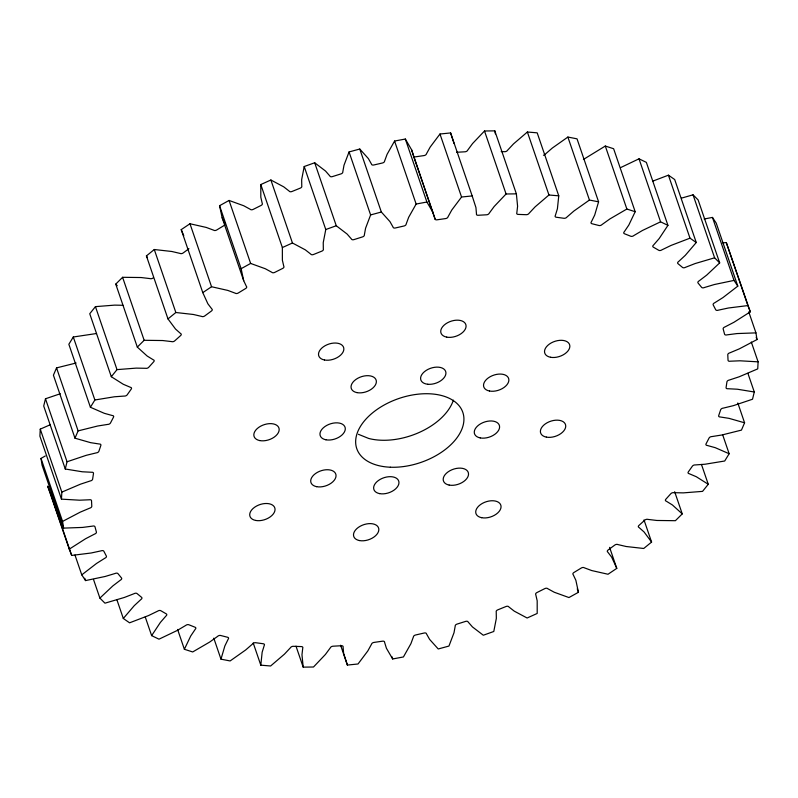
<?xml version="1.0" encoding="UTF-8"?>
<svg xmlns="http://www.w3.org/2000/svg" width="798" height="798" viewBox="0 0 798 798"><rect width="100%" height="100%" fill="white"/><g stroke="black" fill="none" stroke-linecap="round" stroke-linejoin="round"><path stroke-width="1.2" d="M609.592 547.368L616.784 568.366L608.026 574.251L591.757 570.57L584.296 567.797A2.264 1.367 -18.9 0 0 581.273 568.016L573.922 572.495A2.264 1.367 -18.9 0 0 573.163 574.59L575.857 580.266L578.44 592.296L568.934 597.552L554.231 592.236L547.707 588.675A2.264 1.367 -18.9 0 0 544.795 588.615L536.924 592.565A2.264 1.367 -18.9 0 0 535.777 594.66L537.184 600.784L537.204 613.453L527.119 618.001L514.241 611.138L508.765 606.849A2.264 1.367 -18.9 0 0 506.012 606.51L497.743 609.862A2.264 1.367 -18.9 0 0 496.236 611.916L496.336 618.38L493.792 631.477L483.309 635.238L472.466 626.949L468.137 622.001A2.264 1.367 -18.9 0 0 465.593 621.403L457.064 624.086A2.264 1.367 -18.9 0 0 455.209 626.071L454.002 632.754L448.945 646.061L438.232 648.974L429.613 639.388L426.501 633.881A2.264 1.367 -18.9 0 0 424.207 633.014L415.568 634.999A2.264 1.367 -18.9 0 0 413.414 636.884L410.91 643.677L403.429 656.954L392.666 658.968L386.422 648.265L384.576 642.28A2.264 1.367 -18.9 0 0 382.581 641.173L373.973 642.42A2.264 1.367 -18.9 0 0 371.549 644.166L367.798 650.959L358.023 663.986L347.389 665.063L343.629 653.412L343.09 647.048A2.264 1.367 -18.9 0 0 341.414 645.722L332.995 646.21A2.264 1.367 -18.9 0 0 330.342 647.786L325.414 654.46L313.494 667.008L303.19 667.138L301.973 654.739L302.741 648.116A2.264 1.367 -18.9 0 0 301.415 646.589L293.335 646.3A2.264 1.367 -18.9 0 0 290.492 647.687L284.467 654.131L270.622 665.991L260.806 665.163L262.153 652.235L264.228 645.462A2.264 1.367 -18.9 0 0 263.28 643.757L255.659 642.709A2.264 1.367 -18.9 0 0 252.687 643.876L245.664 649.971L230.123 660.944L220.976 659.168L213.794 638.171M501.204 151.57L504.665 151.7A2.264 1.367 -18.9 0 0 507.508 150.313L513.533 143.869L527.378 132.009L537.194 132.837L558.76 195.829L557.413 208.757L555.338 215.53A2.264 1.367 -18.9 0 0 556.286 217.236L563.907 218.283A2.264 1.367 -18.9 0 0 566.889 217.116L573.902 211.021L589.443 200.049L598.59 201.824L594.7 215.061L591.368 221.864A2.264 1.367 -18.9 0 0 591.926 223.719L598.939 225.505A2.264 1.367 -18.9 0 0 602.001 224.577L609.901 218.931L626.869 209.036L635.188 211.719L628.824 225.046L624.285 231.769A2.264 1.367 -18.9 0 0 624.435 233.734L630.739 236.238A2.264 1.367 -18.9 0 0 633.831 235.56L642.47 230.462L660.574 221.824L667.926 225.365L659.198 238.542L653.532 245.066A2.264 1.367 -18.9 0 0 653.283 247.121L658.759 250.293A2.264 1.367 -18.9 0 0 661.831 249.884L671.058 245.425L689.991 238.173L696.255 242.522L685.312 255.33L678.609 261.545A2.264 1.367 -18.9 0 0 677.961 263.639L682.519 267.43A2.264 1.367 -18.9 0 0 685.522 267.3L695.178 263.539L714.609 257.814L719.676 262.891L706.709 275.111L699.088 280.916A2.264 1.367 -18.9 0 0 698.05 283.011L701.612 287.36A2.264 1.367 -18.9 0 0 704.484 287.499L714.41 284.517L734.02 280.407L737.801 286.133L723.018 297.544L714.619 302.841A2.264 1.367 -18.9 0 0 713.203 304.916L715.706 309.744A2.264 1.367 -18.9 0 0 718.409 310.153L728.434 307.998L747.876 305.574L750.31 311.848L733.97 322.262L724.933 326.951A2.264 1.367 -18.9 0 0 723.168 328.966L724.574 334.182A2.264 1.367 -18.9 0 0 727.048 334.861L737.003 333.564L755.945 332.876L756.993 339.579L739.377 348.836L729.851 352.836A2.264 1.367 -18.9 0 0 727.776 354.751L728.045 360.277A2.264 1.367 -18.9 0 0 730.27 361.205L739.975 360.796L758.1 361.843L757.741 368.876L739.148 376.796L729.292 380.048A2.264 1.367 -18.9 0 0 726.938 381.833L726.08 387.569A2.264 1.367 -18.9 0 0 727.995 388.736L737.302 389.215L754.29 391.988L752.524 399.229L733.282 405.683L723.267 408.117A2.264 1.367 -18.9 0 0 720.674 409.743L718.699 415.598A2.264 1.367 -18.9 0 0 720.285 416.985L729.013 418.351L744.584 422.8L741.452 430.112L721.881 434.99L711.886 436.576A2.264 1.367 -18.9 0 0 709.093 438.012L706.04 443.878A2.264 1.367 -18.9 0 0 707.257 445.464L715.267 447.688L729.153 453.733L724.704 461.005L705.133 464.217L695.327 464.935A2.264 1.367 -18.9 0 0 692.385 466.162L688.305 471.937A2.264 1.367 -18.9 0 0 689.143 473.683L696.305 476.725L708.255 484.276L702.559 491.369L683.337 492.875L673.891 492.695A2.264 1.367 -18.9 0 0 670.839 493.693L665.801 499.279A2.264 1.367 -18.9 0 0 666.25 501.164L672.425 504.974L682.25 513.892L675.407 520.695L656.864 520.466L647.926 519.398A2.264 1.367 -18.9 0 0 644.834 520.136L638.919 525.453A2.264 1.367 -18.9 0 0 638.969 527.438L644.056 531.957L651.587 542.081L643.717 548.485L626.161 546.51L617.891 544.575A2.264 1.367 -18.9 0 0 614.809 545.054L608.116 549.992A2.264 1.367 -18.9 0 0 607.757 552.056L611.687 557.194L616.784 568.366M50.214 424.765L40.259 429.125L39.9 436.157L61.466 499.149L79.591 500.196L89.296 499.787A2.264 1.367 -18.9 0 1 91.521 500.715L91.79 506.241A2.264 1.367 -18.9 0 1 89.715 508.156L80.189 512.166L62.573 521.413L63.621 528.116L82.563 527.428L92.518 526.131A2.264 1.367 -18.9 0 1 94.992 526.81L96.398 532.027A2.264 1.367 -18.9 0 1 94.633 534.042L85.595 538.73L69.256 549.154L71.69 555.418L91.132 553.004L101.156 550.839A2.264 1.367 -18.9 0 1 103.86 551.258L106.363 556.076A2.264 1.367 -18.9 0 1 104.947 558.151L96.548 563.448L81.765 574.859L85.546 580.585L105.156 576.475L115.082 573.493A2.264 1.367 -18.9 0 1 117.954 573.632L121.515 577.981A2.264 1.367 -18.9 0 1 120.478 580.076L112.867 585.882L99.89 598.101L104.957 603.178L124.388 597.453L134.054 593.692A2.264 1.367 -18.9 0 1 137.047 593.562L141.605 597.353A2.264 1.367 -18.9 0 1 140.957 599.448L134.254 605.672L123.311 618.47L129.575 622.819L148.508 615.577L157.735 611.108A2.264 1.367 -18.9 0 1 160.807 610.699L166.283 613.881A2.264 1.367 -18.9 0 1 166.034 615.926L160.368 622.45L151.64 635.627L158.992 639.178L177.096 630.53L185.734 625.433A2.264 1.367 -18.9 0 1 188.827 624.754L195.131 627.258A2.264 1.367 -18.9 0 1 195.281 629.223L190.742 635.956L184.378 649.273L192.697 651.956L209.665 642.061L217.565 636.415A2.264 1.367 -18.9 0 1 220.627 635.487L227.649 637.283A2.264 1.367 -18.9 0 1 228.198 639.128L224.866 645.941L220.976 659.168M61.466 499.149L61.835 492.117L40.259 429.125M558.76 195.829L548.954 195.001L535.099 206.872L529.074 213.305A2.264 1.367 -18.9 0 1 526.231 214.692L518.151 214.403A2.264 1.367 -18.9 0 1 516.825 212.876L517.593 206.253L516.376 193.854L506.072 193.984L494.152 206.532L489.224 213.206A2.264 1.367 -18.9 0 1 486.571 214.792L478.152 215.27A2.264 1.367 -18.9 0 1 476.476 213.944L475.937 207.58L472.177 195.929L461.553 197.016L451.768 210.044L448.017 216.827A2.264 1.367 -18.9 0 1 445.593 218.582L436.995 219.819A2.264 1.367 -18.9 0 1 434.99 218.712L411.578 149.735L405.334 139.032L394.571 141.047L387.09 154.323L384.586 161.116A2.264 1.367 -18.9 0 1 382.432 163.001L373.793 164.987A2.264 1.367 -18.9 0 1 371.499 164.119L368.387 158.612L359.768 149.027L349.055 151.939L343.998 165.246L342.791 171.929A2.264 1.367 -18.9 0 1 340.936 173.914L332.407 176.597A2.264 1.367 -18.9 0 1 329.863 175.999L325.534 171.051L314.691 162.762L304.208 166.523L301.664 179.62L301.764 186.084A2.264 1.367 -18.9 0 1 300.257 188.138L291.988 191.49A2.264 1.367 -18.9 0 1 289.235 191.151L283.759 186.862L270.881 179.999L260.796 184.547L260.816 197.216L262.223 203.34A2.264 1.367 -18.9 0 1 261.076 205.435L253.205 209.385A2.264 1.367 -18.9 0 1 250.293 209.325L243.769 205.764L229.066 200.448L219.56 205.704L222.143 217.734L243.709 280.726L246.402 286.402A2.264 1.367 -18.9 0 1 245.644 288.507L238.303 292.986A2.264 1.367 -18.9 0 1 235.27 293.195L227.819 290.422L211.55 286.741L202.782 292.627L207.879 303.799L211.809 308.936A2.264 1.367 -18.9 0 1 211.45 311.001L204.757 315.938A2.264 1.367 -18.9 0 1 201.675 316.417L193.405 314.482L175.849 312.507L167.979 318.911L175.51 329.035L180.607 333.554A2.264 1.367 -18.9 0 1 180.647 335.549L174.732 340.856A2.264 1.367 -18.9 0 1 171.64 341.594L162.702 340.537L144.159 340.297L137.316 347.1L147.141 356.018L153.316 359.828A2.264 1.367 -18.9 0 1 153.765 361.713L148.727 367.299A2.264 1.367 -18.9 0 1 145.685 368.297L136.229 368.117L117.007 369.624L111.311 376.716L123.271 384.267L130.423 387.309A2.264 1.367 -18.9 0 1 131.261 389.055L127.181 394.83A2.264 1.367 -18.9 0 1 124.239 396.067L114.433 396.776L94.872 399.988L90.413 407.259L104.299 413.314L112.309 415.529A2.264 1.367 -18.9 0 1 113.535 417.115L110.483 422.98A2.264 1.367 -18.9 0 1 107.68 424.416L97.685 426.002L78.114 430.88L74.982 438.192L90.553 442.651L99.281 444.007A2.264 1.367 -18.9 0 1 100.867 445.394L98.892 451.249A2.264 1.367 -18.9 0 1 96.299 452.875L86.284 455.309L67.042 461.763L65.276 469.005L82.274 471.778L91.57 472.256A2.264 1.367 -18.9 0 1 93.486 473.423L92.628 479.159A2.264 1.367 -18.9 0 1 90.274 480.945L80.418 484.196L61.835 492.117M260.796 184.547L282.362 247.55L282.382 260.218L283.789 266.333A2.264 1.367 -18.9 0 1 282.642 268.437L274.771 272.377A2.264 1.367 -18.9 0 1 271.859 272.317L265.335 268.756L250.632 263.44L241.126 268.697L243.709 280.726M60.259 393.763L45.476 398.771L43.71 406.012L65.276 469.005M304.208 166.523L325.774 229.525L323.24 242.622L323.33 249.076A2.264 1.367 -18.9 0 1 321.823 251.141L313.554 254.482A2.264 1.367 -18.9 0 1 310.801 254.143L305.325 249.854L292.447 242.991L270.881 179.999M76.119 363.01L56.548 367.888L53.416 375.2L74.982 438.192M349.055 151.939L370.621 214.931L365.574 228.238L364.357 234.921A2.264 1.367 -18.9 0 1 362.511 236.906L353.983 239.6A2.264 1.367 -18.9 0 1 351.429 238.991L347.11 234.053L336.267 225.754L314.691 162.762M96.538 333.514L73.296 336.995L68.847 344.267L90.413 407.259M433.144 212.727L426.9 202.024L416.137 204.039L408.656 217.315L406.162 224.108A2.264 1.367 -18.9 0 1 403.997 225.994L395.359 227.979A2.264 1.367 -18.9 0 1 393.065 227.111L389.953 221.605L381.344 212.019L359.768 149.027M122.932 305.285L114.663 305.125L95.441 306.632L89.745 313.724L111.311 376.716M454.052 143.49L450.611 132.937L439.977 134.014L430.202 147.041L426.451 153.834A2.264 1.367 -18.9 0 1 424.027 155.58L415.419 156.827A2.264 1.367 -18.9 0 1 413.424 155.72L411.578 149.735M137.316 347.1L115.75 284.108L122.593 277.305L141.136 277.534L150.074 278.602A2.264 1.367 -18.9 0 0 153.166 277.864M516.376 193.854L494.81 130.862L484.506 130.992L472.586 143.54L467.658 150.214A2.264 1.367 -18.9 0 1 465.005 151.79L456.586 152.278M167.979 318.911L146.413 255.919L154.283 249.515L171.839 251.49L180.109 253.425A2.264 1.367 -18.9 0 0 183.191 252.946L188.927 248.717M583.398 159.47L605.303 146.044L613.622 148.727L635.188 211.719M202.782 292.627L181.216 229.634L189.974 223.749L206.243 227.43L213.704 230.203A2.264 1.367 -18.9 0 0 216.727 229.984L224.078 225.505A2.264 1.367 -18.9 0 0 224.866 224.817M598.59 201.824L577.024 138.832L567.877 137.056L552.336 148.029L545.313 154.124A2.264 1.367 -18.9 0 1 543.438 155.241M63.621 528.116L42.055 465.124L41.007 458.421L45.287 455.967M620.904 167.47L639.008 158.822L646.36 162.373L667.926 225.365M282.362 247.55L292.447 242.991M652.754 181.136L668.425 175.181L674.689 179.53L696.255 242.522M325.774 229.525L336.267 225.754M681.442 198.143L693.043 194.822L698.11 199.899L719.676 262.891M370.621 214.931L381.344 212.019M704.155 219.011L712.454 217.415L716.235 223.141L737.801 286.133M722.689 242.891L726.31 242.582L750.31 311.848M358.432 434.302L368.676 438.451A56.05 33.815 -18.9 0 0 453.364 400.167M115.75 284.108L117.226 285.684M146.413 255.919L147.5 257.684M183.759 235.629L181.216 229.634M222.143 217.734L224.837 223.41M49.715 491.378L47.69 486.152L69.256 549.154M726.31 242.582L747.876 305.574M748.763 311.878L755.945 332.876M756.195 337.255L756.993 339.579M712.454 217.415L734.02 280.407M751.307 342.013L758.1 361.843M693.043 194.822L714.609 257.814M747.896 373.324L754.29 391.988M668.425 175.181L689.991 238.173M737.801 402.97L744.584 422.8M639.008 158.822L660.574 221.824M722.759 435.07L729.153 453.733M605.303 146.044L626.869 209.036M701.462 464.446L708.255 484.276M567.877 137.056L589.443 200.049M674.659 491.728L682.25 513.892M527.378 132.009L548.954 195.001M643.996 519.917L651.587 542.081M484.506 130.992L506.072 193.984M450.611 132.937L472.177 195.929M439.977 134.014L461.553 197.016M577.243 588.794L578.44 592.296M413.623 156.398L435.189 219.39M405.334 139.032L426.9 202.024M394.571 141.047L416.137 204.039M391.868 656.634L392.666 658.968M229.066 200.448L250.632 263.44M219.56 205.704L241.126 268.697M340.606 645.233L347.389 665.063M189.974 223.749L211.55 286.741M295.998 646.141L303.19 667.138M154.283 249.515L175.849 312.507M253.225 642.998L260.806 665.163M122.593 277.305L144.159 340.297M95.441 306.632L117.007 369.624M177.595 629.442L184.378 649.273M73.296 336.995L94.872 399.988M145.246 616.964L151.64 635.627M56.548 367.888L78.114 430.88M116.917 599.807L123.311 618.47M45.476 398.771L67.042 461.763M93.496 579.438L99.89 598.101M84.748 578.251L85.546 580.585M74.972 555.029L81.765 574.859M41.007 458.421L62.573 521.413M50.124 492.426L71.69 555.418M494.81 130.862L495.388 133.894M427.778 384.257A13.117 7.91 -18.9 0 0 445.902 372.466A13.117 7.91 -18.9 0 0 426.122 370.452A13.117 7.91 -18.9 0 0 427.778 384.257M446.7 337.125A13.117 7.91 -18.9 0 0 466.072 326.402A13.117 7.91 -18.9 0 0 447.439 322.791A13.117 7.91 -18.9 0 0 446.7 337.125M379.599 493.623A13.117 7.91 -18.9 0 0 398.96 482.9A13.117 7.91 -18.9 0 0 380.337 479.289A13.117 7.91 -18.9 0 0 379.599 493.623M359.459 540.565A13.117 7.91 -18.9 0 0 378.831 529.852A13.117 7.91 -18.9 0 0 360.207 526.231A13.117 7.91 -18.9 0 0 359.459 540.565M480.236 437.912A13.117 7.91 -18.9 0 0 499.598 427.189A13.117 7.91 -18.9 0 0 480.975 423.578A13.117 7.91 -18.9 0 0 480.236 437.912M546.361 437.114A13.117 7.91 -18.9 0 0 565.732 426.391A13.117 7.91 -18.9 0 0 547.099 422.78A13.117 7.91 -18.9 0 0 546.361 437.114M325.933 439.788A13.117 7.91 -18.9 0 0 345.295 429.065A13.117 7.91 -18.9 0 0 326.671 425.454A13.117 7.91 -18.9 0 0 325.933 439.788M259.799 440.586A13.117 7.91 -18.9 0 0 279.17 429.863A13.117 7.91 -18.9 0 0 260.537 426.252A13.117 7.91 -18.9 0 0 259.799 440.586M316.666 486.68A13.117 7.91 -18.9 0 0 336.038 475.957A13.117 7.91 -18.9 0 0 317.414 472.346A13.117 7.91 -18.9 0 0 316.666 486.68M255.679 520.446A13.117 7.91 -18.9 0 0 275.041 509.723A13.117 7.91 -18.9 0 0 256.417 506.112A13.117 7.91 -18.9 0 0 255.679 520.446M489.493 391.02A13.117 7.91 -18.9 0 0 508.865 380.297A13.117 7.91 -18.9 0 0 490.231 376.686A13.117 7.91 -18.9 0 0 489.493 391.02M550.49 357.255A13.117 7.91 -18.9 0 0 569.852 346.531A13.117 7.91 -18.9 0 0 551.228 342.921A13.117 7.91 -18.9 0 0 550.49 357.255M357.005 392.626A13.117 7.91 -18.9 0 0 376.367 381.903A13.117 7.91 -18.9 0 0 357.743 378.292A13.117 7.91 -18.9 0 0 357.005 392.626M324.477 359.988A13.117 7.91 -18.9 0 0 343.848 349.275A13.117 7.91 -18.9 0 0 325.215 345.654A13.117 7.91 -18.9 0 0 324.477 359.988M449.164 485.074A13.117 7.91 -18.9 0 0 468.526 474.351A13.117 7.91 -18.9 0 0 449.902 470.74A13.117 7.91 -18.9 0 0 449.164 485.074M481.683 517.702A13.117 7.91 -18.9 0 0 501.054 506.979A13.117 7.91 -18.9 0 0 482.421 503.368A13.117 7.91 -18.9 0 0 481.683 517.702M390.342 467.219A56.05 33.815 -18.9 0 0 463.269 413.873A56.05 33.815 -18.9 0 0 375.738 410.391A56.05 33.815 -18.9 0 0 390.342 467.219"/></g></svg>
